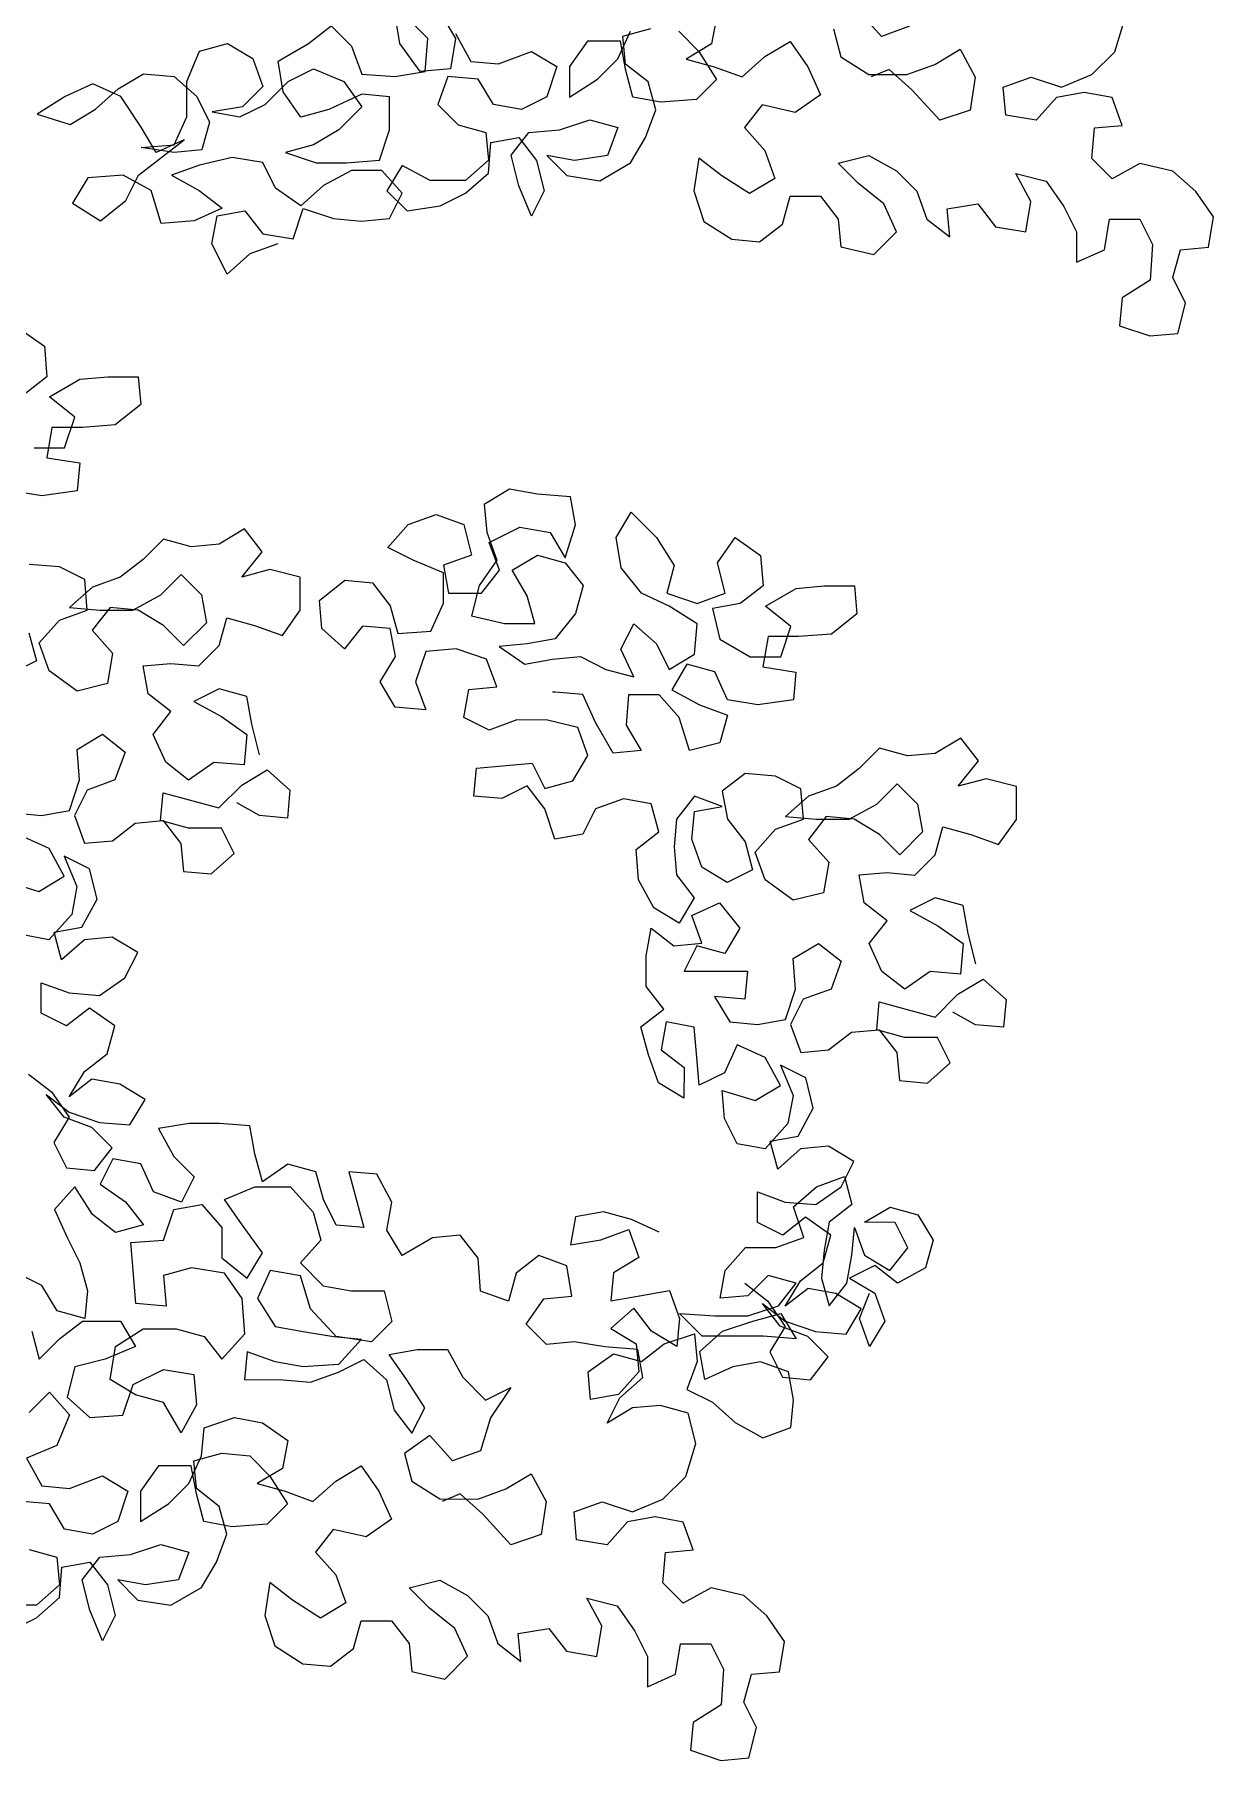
# Model space of a CAD drawing. Header units: millimetres. Extents: x -3.34 to 3.16, y -4.91 to 3.76.
# Drawn here: x 1.694 to 3.157, y -0.96 to 1.181 of the extents above; entities that cross this region are included whole.
import ezdxf

# ---------------------------------------------------------------- set-up
doc = ezdxf.new("R2010")
doc.units = ezdxf.units.MM
doc.header["$LTSCALE"] = 0.05
doc.layers.add('Vegetação', color=72, linetype='Continuous')

# ---------------------------------------------------------------- blocks, each defined once
blk = doc.blocks.new('A$C52BD5F3C')
at = {"color": 74}
for points in [[(7.7022, 8.4088), (7.6522, 8.3907), (7.6113, 8.3544), (7.5841, 8.409), (7.5933, 8.4589), (7.6432, 8.4679), (7.675, 8.427), (7.7295, 8.4179), (7.7477, 8.4724), (7.8021, 8.4542), (7.8521, 8.4496), (7.902, 8.4541), (7.9248, 8.4995), (7.8885, 8.5404), (7.834, 8.5404), (7.784, 8.5132), (7.7431, 8.4769), (7.6978, 8.5088), (7.6751, 8.5542), (7.6206, 8.5633), (7.5616, 8.5497), (7.5116, 8.5316), (7.5615, 8.5043), (7.6024, 8.4725), (7.5524, 8.4499), (7.4934, 8.4454), (7.4752, 8.5044), (7.4253, 8.5317), (7.3617, 8.5272), (7.3345, 8.4818), (7.3844, 8.45), (7.4298, 8.4863), (7.4526, 8.5317), (7.5344, 8.5952), (7.4844, 8.5725), (7.4572, 8.618), (7.4209, 8.6725), (7.371, 8.6952), (7.321, 8.6726), (7.271, 8.6408), (7.33, 8.6226), (7.3755, 8.6498), (7.4164, 8.6861), (7.4618, 8.7133), (7.5163, 8.7087), (7.5571, 8.6724), (7.5798, 8.6269), (7.5661, 8.577), (7.5162, 8.5725), (7.4572, 8.5816), (7.5162, 8.5861), (7.5389, 8.636), (7.539, 8.6996), (7.5618, 8.7541), (7.6117, 8.7677), (7.6571, 8.7404), (7.6752, 8.6904), (7.6389, 8.6541), (7.5844, 8.6451), (7.6343, 8.636), (7.6797, 8.6586), (7.7206, 8.6994), (7.7661, 8.7221), (7.8205, 8.6994), (7.8523, 8.6539), (7.8114, 8.6131), (7.7659, 8.5859), (7.716, 8.5723), (7.7705, 8.5541), (7.8249, 8.554), (7.884, 8.5585), (7.9022, 8.613), (7.9022, 8.672), (7.8523, 8.6766), (7.7932, 8.6494), (7.7433, 8.6359), (7.7115, 8.6813), (7.7025, 8.7358), (7.757, 8.7675), (7.7979, 8.7993), (7.8342, 8.7629), (7.8523, 8.7129), (7.9114, 8.7084), (7.9659, 8.7174), (7.9705, 8.7764), (7.8979, 8.8491)], [(7.9932, 8.8218), (8.0204, 8.7764), (8.0113, 8.7219), (7.9568, 8.7174), (7.9205, 8.7674), (7.9115, 8.8219)], [(8.0204, 8.7854), (8.0476, 8.7355), (8.0976, 8.7309), (8.1566, 8.7535), (8.202, 8.7263), (8.1838, 8.6718), (8.1383, 8.6491), (8.0884, 8.6582), (8.0612, 8.7037), (8.0067, 8.7083), (7.9885, 8.6583), (8.0248, 8.622), (8.0747, 8.6083), (8.0792, 8.5584), (8.0383, 8.5221), (7.9748, 8.5221), (7.9248, 8.5494), (7.8975, 8.504), (7.9338, 8.4677), (7.9929, 8.4767), (8.0383, 8.4994), (8.0792, 8.5356), (8.0838, 8.5901), (8.1338, 8.5992), (8.1655, 8.5583), (8.1791, 8.5038), (8.1563, 8.4584), (8.1337, 8.5129), (8.1201, 8.5674), (8.1519, 8.6082), (8.2064, 8.6127), (8.2609, 8.6308), (8.3109, 8.6172), (8.2927, 8.5672), (8.2336, 8.5582), (8.1837, 8.5673), (8.22, 8.531), (8.279, 8.5218), (8.3335, 8.5536), (8.3608, 8.599), (8.379, 8.6489), (8.3654, 8.6989), (8.3246, 8.7307), (8.3201, 8.7806), (8.3701, 8.7942)], [(8.42, 8.7896), (8.4563, 8.7533), (8.488, 8.7033), (8.4517, 8.667), (8.3881, 8.6625), (8.3382, 8.6716), (8.3246, 8.7216), (8.3156, 8.7716), (8.2565, 8.7716), (8.2247, 8.7262), (8.2246, 8.6717), (8.2746, 8.7035), (8.311, 8.7398), (8.3337, 8.7897)], [(8.4882, 8.8168), (8.479, 8.7669), (8.4336, 8.7397), (8.4835, 8.726), (8.5335, 8.7078), (8.5744, 8.7441), (8.6198, 8.7713), (8.6515, 8.7258), (8.6742, 8.6759), (8.6288, 8.6441), (8.5697, 8.6578), (8.5379, 8.617), (8.5742, 8.5761), (8.5923, 8.5261), (8.5469, 8.4989), (8.497, 8.5307), (8.4561, 8.5625), (8.447, 8.5035), (8.4651, 8.449), (8.515, 8.4172), (8.565, 8.4126), (8.6059, 8.4443), (8.6195, 8.4943), (8.674, 8.4942), (8.7058, 8.4533), (8.7103, 8.4034), (8.7693, 8.3897), (8.8102, 8.4305), (8.7875, 8.4805), (8.7422, 8.5169), (8.7059, 8.5532), (8.7604, 8.5668), (8.8103, 8.5395), (8.8466, 8.5032), (8.8647, 8.4532), (8.9056, 8.4214), (8.9011, 8.4713), (8.9556, 8.4804), (8.9873, 8.4395), (9.0418, 8.4303), (9.0509, 8.4848), (9.0237, 8.5348), (9.0782, 8.5211), (9.1099, 8.4757), (9.1326, 8.4302), (9.1326, 8.3758), (9.1825, 8.3984), (9.1917, 8.4529), (9.2461, 8.4528), (9.2688, 8.4074), (9.2642, 8.3438), (9.2142, 8.3121), (9.2096, 8.2622), (9.2641, 8.2439), (9.3141, 8.2484), (9.3277, 8.3029), (9.3051, 8.3483), (9.3188, 8.3983), (9.3687, 8.4028), (9.3778, 8.4573), (9.3461, 8.5027), (9.3053, 8.5391), (9.2462, 8.5527), (9.1963, 8.5255), (9.16, 8.5619), (9.1646, 8.6164), (9.2145, 8.6209), (9.1964, 8.6709), (9.1465, 8.68), (9.0965, 8.6709), (9.0601, 8.6301), (9.0057, 8.6392), (9.0012, 8.6892), (9.0511, 8.7073), (9.1056, 8.6891), (9.1601, 8.7118), (9.201, 8.7526), (9.2192, 8.8116)], [(8.8332, 8.7983), (8.7833, 8.7802), (8.7424, 8.8257)], [(8.697, 8.7939), (8.7106, 8.7439), (8.7605, 8.7121), (8.8286, 8.7121), (8.8786, 8.7302), (8.924, 8.7574), (8.9512, 8.7074), (8.9421, 8.6484), (8.8876, 8.6303), (8.8377, 8.6848), (8.7968, 8.7212), (8.765, 8.7076)], [(8.9519, 7.1197), (8.9384, 7.1742), (8.9293, 7.2241), (8.8794, 7.2378), (8.834, 7.2151), (8.8839, 7.1879), (8.9293, 7.156), (8.9247, 7.1015), (8.8702, 7.1061), (8.8248, 7.0744), (8.7839, 7.1062), (8.7613, 7.1562), (8.7931, 7.197), (8.7522, 7.2288), (8.7432, 7.2788), (8.7932, 7.2833), (8.8431, 7.2787), (8.8795, 7.315), (8.8931, 7.3649), (8.9431, 7.3513), (8.993, 7.3331), (9.0248, 7.3784), (9.0249, 7.4375), (8.9704, 7.4511), (8.9205, 7.4376), (8.9568, 7.4829), (8.9251, 7.5238), (8.8796, 7.4966), (8.8297, 7.4921), (8.7797, 7.5058), (8.7434, 7.4695), (8.7025, 7.4378), (8.6525, 7.4197), (8.6116, 7.3834), (8.6661, 7.3788), (8.7251, 7.3787), (8.7751, 7.4059), (8.8115, 7.4422), (8.8478, 7.4059), (8.8568, 7.3559), (8.8159, 7.3151), (8.7796, 7.3514), (8.7342, 7.3787), (8.6843, 7.3833), (8.6525, 7.3425), (8.6887, 7.3016), (8.6796, 7.2471), (8.6251, 7.2335), (8.5752, 7.2699), (8.5571, 7.3198), (8.5934, 7.3607), (8.6434, 7.3788), (8.6389, 7.4333), (8.5935, 7.456), (8.539, 7.4606), (8.4981, 7.4289), (8.5072, 7.3789), (8.5389, 7.338), (8.5525, 7.2881), (8.5071, 7.2654), (8.4617, 7.2927), (8.4436, 7.3427), (8.4482, 7.3926), (8.4981, 7.4016), (8.4482, 7.4198), (8.4164, 7.379), (8.4118, 7.3291), (8.4163, 7.2791), (8.448, 7.2382), (8.4207, 7.1928), (8.3753, 7.2201), (8.3481, 7.2701), (8.3437, 7.3246), (8.3846, 7.3563), (8.371, 7.4063), (8.321, 7.4154), (8.2711, 7.3973), (8.2483, 7.3519), (8.1984, 7.3429), (8.1803, 7.3974), (8.1485, 7.4383), (8.1031, 7.4156), (8.0531, 7.4202), (8.0577, 7.4701), (8.1576, 7.4791), (8.1803, 7.4337), (8.2302, 7.4473), (8.2575, 7.4927), (8.2394, 7.5426), (8.1849, 7.5563), (8.1304, 7.5564), (8.0805, 7.5382), (8.0351, 7.561), (8.0442, 7.6109), (8.0942, 7.6154), (8.0761, 7.6654), (8.0216, 7.6836), (7.9671, 7.6791), (7.9489, 7.6246), (7.967, 7.5747), (7.9125, 7.5793), (7.8853, 7.6247), (7.9126, 7.6701), (7.9036, 7.72), (7.8536, 7.7246), (7.8218, 7.6838), (7.7809, 7.7202), (7.7765, 7.7701), (7.8219, 7.8064), (7.8718, 7.8018), (7.9036, 7.7609), (7.9172, 7.7109), (7.9762, 7.7154), (7.999, 7.7654), (7.999, 7.8199), (7.9445, 7.8426), (7.8991, 7.8654), (7.9355, 7.9062), (7.9855, 7.9243), (8.0354, 7.9061), (8.049, 7.8516), (7.999, 7.8335), (8.008, 7.7835), (8.0671, 7.7835), (8.0989, 7.8243), (8.0808, 7.8743), (8.1353, 7.9015), (8.1898, 7.8923), (8.217, 7.8469), (8.2352, 7.9059), (8.2262, 7.9559), (8.1671, 7.9605), (8.1172, 7.9696), (8.0718, 7.9424), (8.0763, 7.8924), (8.0944, 7.8425), (8.0626, 7.7971), (8.0489, 7.7426), (8.1079, 7.7289), (8.1624, 7.7289), (8.1488, 7.7788), (8.1216, 7.8243), (8.167, 7.8515), (8.217, 7.8378), (8.2487, 7.7969), (8.2351, 7.747), (8.1987, 7.7016), (8.1487, 7.6926), (8.0988, 7.6881), (8.1442, 7.6562), (8.1941, 7.6653), (8.2441, 7.6698), (8.2895, 7.647), (8.3394, 7.6334), (8.3167, 7.6833), (8.3395, 7.7287), (8.3803, 7.6924), (8.403, 7.6469), (8.4484, 7.6741), (8.453, 7.7286), (8.4031, 7.7604), (8.3532, 7.7832), (8.3169, 7.8286), (8.3078, 7.8831), (8.3351, 7.9285), (8.3805, 7.8831), (8.4122, 7.8331), (8.3986, 7.7832), (8.453, 7.7649), (8.503, 7.7831), (8.4894, 7.8376), (8.5213, 7.8829), (8.5666, 7.8511), (8.5711, 7.7966), (8.5302, 7.7649), (8.4803, 7.7558), (8.4938, 7.7013), (8.5483, 7.6695), (8.6028, 7.6694), (8.621, 7.7239), (8.5756, 7.7603), (8.6302, 7.792), (8.6801, 7.7965), (8.7346, 7.7965), (8.7391, 7.7465), (8.6937, 7.7102), (8.6346, 7.7057), (8.5801, 7.7058), (8.571, 7.6513), (8.63, 7.6422), (8.6254, 7.5922), (8.5619, 7.5832), (8.5074, 7.5923), (8.4847, 7.6423), (8.4348, 7.656), (8.4075, 7.6106), (8.4574, 7.5833), (8.5073, 7.5651), (8.4937, 7.5152), (8.4392, 7.5016), (8.4211, 7.5606), (8.3848, 7.6015), (8.3303, 7.6016), (8.3257, 7.5471), (8.3529, 7.5017), (8.3029, 7.4972), (8.2712, 7.5517), (8.2486, 7.6017), (8.1986, 7.6062), (8.1941, 7.6063)], [(8.5382, 6.5479), (8.579, 6.5161), (8.6108, 6.4706), (8.5835, 6.4253), (8.6062, 6.3798), (8.6561, 6.3752), (8.6879, 6.4161), (8.6516, 6.4524), (8.6017, 6.4707), (8.57, 6.5116), (8.6108, 6.4797), (8.6653, 6.4615), (8.7198, 6.4569), (8.747, 6.5023), (8.7017, 6.5296), (8.6517, 6.5387), (8.6108, 6.507), (8.6381, 6.5524), (8.679, 6.5841), (8.6927, 6.634), (8.6473, 6.6659), (8.6064, 6.6341), (8.561, 6.6569), (8.5611, 6.7114), (8.611, 6.6931), (8.6655, 6.6886), (8.7109, 6.7203), (8.7337, 6.7657), (8.6883, 6.793), (8.6383, 6.7885), (8.5974, 6.7522), (8.5838, 6.8022), (8.6338, 6.8112), (8.6611, 6.8611), (8.6475, 6.9156), (8.6021, 6.9384), (8.6248, 6.8839), (8.6157, 6.8339), (8.5748, 6.7885), (8.5248, 6.7977), (8.5021, 6.8431), (8.4977, 6.8931), (8.5567, 6.8748), (8.6021, 6.902), (8.5749, 6.952), (8.525, 6.9748), (8.5022, 6.9248), (8.4568, 6.9022), (8.4523, 6.9521), (8.4478, 7.0066), (8.3979, 7.0157), (8.3887, 6.9658), (8.4296, 6.934), (8.4295, 6.8795), (8.3841, 6.9068), (8.366, 6.9567), (8.3524, 7.0067), (8.3933, 7.0385), (8.3616, 7.0794), (8.3616, 7.1338), (8.3708, 7.1838), (8.4116, 7.152), (8.4616, 7.1565), (8.4434, 7.2064), (8.4934, 7.2291), (8.5297, 7.1836), (8.5024, 7.1383), (8.4525, 7.1519), (8.4297, 7.1065), (8.5433, 7.1064), (8.5387, 7.0565), (8.4842, 7.0611), (8.5114, 7.0156), (8.5613, 7.0111), (8.6113, 7.0201), (8.6295, 7.0746), (8.625, 7.1291), (8.6704, 7.1563), (8.7113, 7.1244), (8.6931, 7.0745), (8.6431, 7.0564), (8.6204, 7.011), (8.6385, 6.961), (8.6884, 6.9655), (8.7293, 6.9973), (8.7793, 7.0018), (8.811, 6.9609), (8.8155, 6.9109), (8.8655, 6.9063), (8.9064, 6.9426), (8.8837, 6.9881), (8.8247, 6.9881), (8.7747, 7.0018), (8.7793, 7.0517), (8.8792, 7.0244), (8.9201, 7.0652), (8.9655, 7.0924), (9.0064, 7.0561), (9.0018, 7.0061), (8.9518, 7.0107), (8.911, 7.0334)], [(7.2567, 6.3166), (7.293, 6.3529), (7.3293, 6.312), (7.3066, 6.2575), (7.2521, 6.2349), (7.2793, 6.1849), (7.3292, 6.1803), (7.3883, 6.203), (7.4336, 6.1757), (7.4154, 6.1212), (7.37, 6.0985), (7.3201, 6.1077), (7.2929, 6.1531), (7.2384, 6.1577)], [(7.2565, 6.0714), (7.3064, 6.0577), (7.3109, 6.0078), (7.27, 5.9715), (7.2064, 5.9716)], [(7.2245, 5.9261), (7.27, 5.9488), (7.3109, 5.9851), (7.3155, 6.0396), (7.3654, 6.0486), (7.3972, 6.0077), (7.4107, 5.9532), (7.388, 5.9078), (7.3653, 5.9623), (7.3518, 6.0168), (7.3836, 6.0577), (7.4381, 6.0622), (7.4926, 6.0803), (7.5425, 6.0666), (7.5243, 6.0167), (7.4653, 6.0076), (7.4153, 6.0168), (7.4516, 5.9804), (7.5107, 5.9713), (7.5652, 6.003), (7.5925, 6.0484), (7.6107, 6.0983), (7.5971, 6.1483), (7.5563, 6.1801), (7.5518, 6.2301), (7.6017, 6.2436), (7.6517, 6.2391), (7.688, 6.2027), (7.7197, 6.1527), (7.6833, 6.1164), (7.6198, 6.1119), (7.5698, 6.1211), (7.5562, 6.171), (7.5472, 6.221), (7.4882, 6.221), (7.4564, 6.1757), (7.4563, 6.1212), (7.5063, 6.1529), (7.5426, 6.1892), (7.5654, 6.2391), (7.57, 6.2891), (7.6245, 6.3072), (7.6744, 6.2981), (7.7198, 6.2662), (7.7107, 6.2163), (7.6652, 6.1891), (7.7152, 6.1754), (7.7651, 6.1572), (7.806, 6.1935), (7.8515, 6.2207), (7.8832, 6.1753), (7.9059, 6.1253), (7.8604, 6.0936), (7.8014, 6.1072), (7.7696, 6.0664), (7.8059, 6.0255), (7.824, 5.9755), (7.7785, 5.9483), (7.7286, 5.9802), (7.6878, 6.012), (7.6787, 5.953), (7.6968, 5.8985), (7.7467, 5.8666), (7.7966, 5.862), (7.8375, 5.8938), (7.8512, 5.9437), (7.9057, 5.9437), (7.9374, 5.9028), (7.9419, 5.8528), (8.001, 5.8391), (8.0419, 5.88), (8.0192, 5.9299), (7.9738, 5.9663), (7.9375, 6.0027), (7.992, 6.0162), (8.042, 5.989), (8.0783, 5.9526), (8.0964, 5.9026), (8.1372, 5.8708), (8.1327, 5.9208), (8.1872, 5.9298), (8.219, 5.8889), (8.2734, 5.8798), (8.2826, 5.9342), (8.2554, 5.9842), (8.3099, 5.9705), (8.3416, 5.9251), (8.3643, 5.8797), (8.3642, 5.8252), (8.4142, 5.8478), (8.4233, 5.9023), (8.4778, 5.9023), (8.5005, 5.8568), (8.4959, 5.7933), (8.4459, 5.7615), (8.4413, 5.7116), (8.4958, 5.6934), (8.5457, 5.6979), (8.5594, 5.7524), (8.5367, 5.7978), (8.5504, 5.8477), (8.6004, 5.8522), (8.6095, 5.9067), (8.5777, 5.9521), (8.5369, 5.9885), (8.4779, 6.0022), (8.4279, 5.975), (8.3916, 6.0113), (8.3962, 6.0658), (8.4462, 6.0703), (8.4281, 6.1203), (8.3781, 6.1294), (8.3282, 6.1204), (8.2918, 6.0795), (8.2373, 6.0887), (8.2328, 6.1386), (8.2828, 6.1567), (8.3373, 6.1385), (8.3918, 6.1612), (8.4327, 6.202), (8.4509, 6.261), (8.4373, 6.3155), (8.3874, 6.3292), (8.3374, 6.3247), (8.292, 6.2975), (8.3147, 6.3429), (8.3556, 6.3792), (8.3466, 6.4291), (8.2876, 6.4337), (8.2331, 6.4429), (8.1831, 6.4384), (8.1468, 6.4747), (8.1787, 6.5201), (8.2286, 6.5246), (8.2196, 6.5791), (8.1697, 6.5973), (8.1288, 6.5656), (8.1151, 6.5156), (8.0652, 6.5338), (8.0607, 6.5929), (8.0289, 6.6338), (7.979, 6.6293), (7.9245, 6.5975), (7.8972, 6.643), (7.9064, 6.6929), (7.8792, 6.7429), (7.8292, 6.7475), (7.8564, 6.6476), (7.8064, 6.6521), (7.7838, 6.6976), (7.7702, 6.7475), (7.7203, 6.7612), (7.6748, 6.7295), (7.6612, 6.7794), (7.6522, 6.8294), (7.5977, 6.834), (7.5432, 6.834), (7.4887, 6.825), (7.5159, 6.775), (7.5522, 6.7386), (7.5295, 6.6933), (7.4795, 6.7115), (7.4569, 6.7614), (7.4069, 6.7706), (7.3842, 6.7252), (7.4296, 6.6934), (7.4613, 6.6525), (7.4114, 6.6389), (7.3705, 6.6707), (7.3388, 6.7207), (7.3024, 6.6798), (7.3251, 6.6299), (7.3477, 6.5844), (7.3613, 6.5345), (7.3567, 6.4845), (7.3068, 6.4982), (7.2796, 6.5436), (7.2342, 6.5664)], [(7.2614, 6.4619), (7.2749, 6.412), (7.3113, 6.4483), (7.3522, 6.48), (7.4203, 6.4799), (7.4475, 6.4345), (7.393, 6.4118), (7.3385, 6.3983), (7.3248, 6.3438), (7.3657, 6.3074), (7.4247, 6.3119), (7.4429, 6.3664), (7.4974, 6.3936), (7.5519, 6.3845), (7.5564, 6.33), (7.5291, 6.28), (7.4974, 6.3346), (7.4474, 6.3482), (7.402, 6.3755), (7.4112, 6.4345), (7.4612, 6.4663), (7.5202, 6.4662), (7.5701, 6.4526), (7.6019, 6.4117), (7.6428, 6.457), (7.6383, 6.5206), (7.6066, 6.566), (7.5475, 6.5752), (7.4976, 6.5616), (7.5021, 6.5071), (7.4476, 6.5117), (7.4431, 6.5707), (7.4386, 6.6207), (7.4976, 6.6252), (7.5158, 6.6796), (7.5658, 6.6887), (7.6021, 6.6478), (7.602, 6.5933), (7.6474, 6.5569), (7.6747, 6.6023), (7.6384, 6.6523), (7.6067, 6.6977), (7.6612, 6.7204), (7.7248, 6.7203), (7.7656, 6.6749), (7.7792, 6.6249), (7.7428, 6.5841), (7.7836, 6.5432), (7.8336, 6.5341), (7.8926, 6.534), (7.9062, 6.4795), (7.8698, 6.4432), (7.8063, 6.4523), (7.7609, 6.5023), (7.7428, 6.5614), (7.6883, 6.5705), (7.6655, 6.5206), (7.6973, 6.4706), (7.7472, 6.4615), (7.8017, 6.4523), (7.8517, 6.4478), (7.8107, 6.4024), (7.7472, 6.3979), (7.6972, 6.407), (7.6473, 6.4252), (7.6427, 6.3753), (7.7108, 6.3752), (7.7608, 6.3706), (7.8107, 6.3888), (7.8562, 6.4114), (7.897, 6.3751), (7.9106, 6.3206), (7.9423, 6.2797), (7.9651, 6.325), (7.9333, 6.375), (7.9016, 6.4205), (7.9515, 6.4295), (8.006, 6.4295), (8.0332, 6.3795), (8.0741, 6.3386), (8.1195, 6.3612), (8.0831, 6.3068), (8.0649, 6.2478), (8.0149, 6.2296), (7.9741, 6.2751), (7.9287, 6.2433), (7.9422, 6.1934), (7.9922, 6.1616), (8.0603, 6.1615), (8.1102, 6.1796), (8.1557, 6.2068), (8.1829, 6.1568), (8.1737, 6.0978), (8.1192, 6.0797), (8.0693, 6.1342), (8.0285, 6.1706), (7.9967, 6.157)], [(8.3852, 6.6392), (8.3353, 6.6619), (8.2853, 6.6756), (8.2354, 6.6666), (8.2262, 6.6166), (8.2807, 6.6256), (8.3307, 6.6438), (8.3488, 6.5938), (8.3034, 6.5666), (8.2988, 6.5166), (8.3533, 6.5257), (8.4033, 6.5347), (8.4214, 6.4847), (8.4168, 6.4348), (8.3714, 6.4621), (8.3397, 6.503), (8.2988, 6.4667), (8.3441, 6.4394), (8.3486, 6.3895), (8.3123, 6.3486), (8.2623, 6.3396), (8.2578, 6.3895), (8.3033, 6.4213), (8.3532, 6.4076), (8.3941, 6.4394), (8.4486, 6.4575), (8.4531, 6.4075), (8.4349, 6.3576), (8.4803, 6.3348), (8.5211, 6.2985), (8.571, 6.2712), (8.621, 6.2893), (8.6256, 6.3393), (8.6165, 6.3892), (8.5666, 6.4074), (8.5167, 6.3984), (8.4667, 6.3757), (8.4577, 6.4257), (8.4986, 6.462), (8.5531, 6.4801), (8.603, 6.4937), (8.6302, 6.4482), (8.5712, 6.4528), (8.4622, 6.4529), (8.4214, 6.4938), (8.485, 6.4892), (8.544, 6.4892), (8.5985, 6.5073), (8.6303, 6.5481), (8.5804, 6.5618), (8.544, 6.5255), (8.4941, 6.521), (8.5032, 6.5709), (8.5396, 6.6118), (8.594, 6.6117), (8.644, 6.6299), (8.6259, 6.6844), (8.6668, 6.7206), (8.7168, 6.7388), (8.7303, 6.6888), (8.6894, 6.6571), (8.6803, 6.6071), (8.6757, 6.5572), (8.6893, 6.5072), (8.7211, 6.548), (8.7303, 6.598), (8.7348, 6.6479), (8.753, 6.598), (8.7984, 6.5707), (8.8302, 6.6115), (8.8075, 6.6569), (8.753, 6.657), (8.7985, 6.6842), (8.8484, 6.6705), (8.8756, 6.6251), (8.8619, 6.5752), (8.812, 6.548), (8.7711, 6.5798), (8.7257, 6.5571), (8.7711, 6.5298), (8.7892, 6.4799), (8.7619, 6.4345), (8.7438, 6.4845), (8.762, 6.5298)]]:
    blk.add_lwpolyline(points, dxfattribs=at)
at = {"color": 76}
for points in [[(7.6694, 7.4941), (7.6558, 7.5486), (7.6468, 7.5986), (7.5969, 7.6122), (7.5514, 7.5896), (7.6014, 7.5623), (7.6467, 7.5304), (7.6421, 7.476), (7.5877, 7.4805), (7.5422, 7.4488), (7.5014, 7.4806), (7.4787, 7.5306), (7.5105, 7.5714), (7.4697, 7.6033), (7.4607, 7.6532), (7.5106, 7.6577), (7.5606, 7.6531), (7.5969, 7.6894), (7.6106, 7.7394), (7.6605, 7.7257), (7.7105, 7.7075), (7.7423, 7.7529), (7.7424, 7.8119), (7.6879, 7.8256), (7.6379, 7.812), (7.6743, 7.8574), (7.6425, 7.8983), (7.5971, 7.8711), (7.5471, 7.8666), (7.4972, 7.8802), (7.4608, 7.8439), (7.42, 7.8122), (7.37, 7.7941), (7.3291, 7.7578), (7.3836, 7.7532), (7.4426, 7.7531), (7.4926, 7.7803), (7.5289, 7.8166), (7.5652, 7.7803), (7.5743, 7.7303), (7.5334, 7.6895), (7.4971, 7.7258), (7.4517, 7.7531), (7.4017, 7.7577), (7.3699, 7.7169), (7.4062, 7.676), (7.3971, 7.6215), (7.3426, 7.6079), (7.2927, 7.6443), (7.2745, 7.6943), (7.3109, 7.7351), (7.3609, 7.7532), (7.3564, 7.8077), (7.311, 7.8304), (7.2565, 7.835)], [(7.2564, 7.7124), (7.27, 7.6625), (7.2245, 7.6398)], [(7.2387, 8.2574), (7.2841, 8.2255), (7.2886, 8.171), (7.2477, 8.1393)], [(7.2658, 8.0439), (7.3203, 8.0439), (7.3385, 8.0983), (7.2931, 8.1347), (7.3476, 8.1664), (7.3976, 8.1709), (7.4521, 8.1709), (7.4566, 8.1209), (7.4111, 8.0846), (7.3521, 8.0802), (7.2976, 8.0802), (7.2885, 8.0257), (7.3475, 8.0166), (7.3429, 7.9666), (7.2793, 7.9576), (7.2248, 7.9668)], [(7.2557, 6.9223), (7.2965, 6.8905), (7.3282, 6.8451), (7.301, 6.7997), (7.3236, 6.7542), (7.3736, 6.7497), (7.4054, 6.7905), (7.3691, 6.8269), (7.3192, 6.8451), (7.2874, 6.886), (7.3283, 6.8541), (7.3827, 6.8359), (7.4372, 6.8313), (7.4645, 6.8767), (7.4191, 6.904), (7.3692, 6.9131), (7.3283, 6.8814), (7.3556, 6.9268), (7.3965, 6.9585), (7.4101, 7.0085), (7.3648, 7.0403), (7.3239, 7.0085), (7.2785, 7.0313), (7.2785, 7.0858), (7.3285, 7.0676), (7.3829, 7.063), (7.4284, 7.0947), (7.4511, 7.1401), (7.4057, 7.1674), (7.3558, 7.1629), (7.3149, 7.1266), (7.3013, 7.1766), (7.3513, 7.1856), (7.3786, 7.2355), (7.365, 7.29), (7.3196, 7.3128), (7.3422, 7.2583), (7.3331, 7.2083), (7.2922, 7.163), (7.2423, 7.1721)], [(7.2151, 7.2675), (7.2741, 7.2492), (7.3196, 7.2765), (7.2924, 7.3264), (7.2424, 7.3492)], [(7.2288, 7.3901), (7.2788, 7.3855), (7.3288, 7.3945), (7.347, 7.449), (7.3425, 7.5035), (7.3879, 7.5307), (7.4287, 7.4989), (7.4105, 7.4489), (7.3606, 7.4308), (7.3378, 7.3854), (7.3559, 7.3355), (7.4059, 7.3399), (7.4468, 7.3717), (7.4967, 7.3762), (7.5285, 7.3353), (7.533, 7.2853), (7.5829, 7.2808), (7.6238, 7.317), (7.6012, 7.3625), (7.5421, 7.3625), (7.4922, 7.3762), (7.4968, 7.4261), (7.5967, 7.3988), (7.6376, 7.4396), (7.683, 7.4668), (7.7238, 7.4305), (7.7193, 7.3805), (7.6693, 7.3851), (7.6285, 7.4079)]]:
    blk.add_lwpolyline(points, dxfattribs=at)

msp = doc.modelspace()

# ---------------------------------------------------------------- block references
at = {"layer": 'Vegetação', "xscale": 0.6929999999999836, "yscale": 0.6929999999999978, "zscale": 0.6930000000000001}
msp.add_blockref('A$C52BD5F3C', (-3.3414, -4.9056), dxfattribs=at)

doc.saveas('drawing.dxf')
